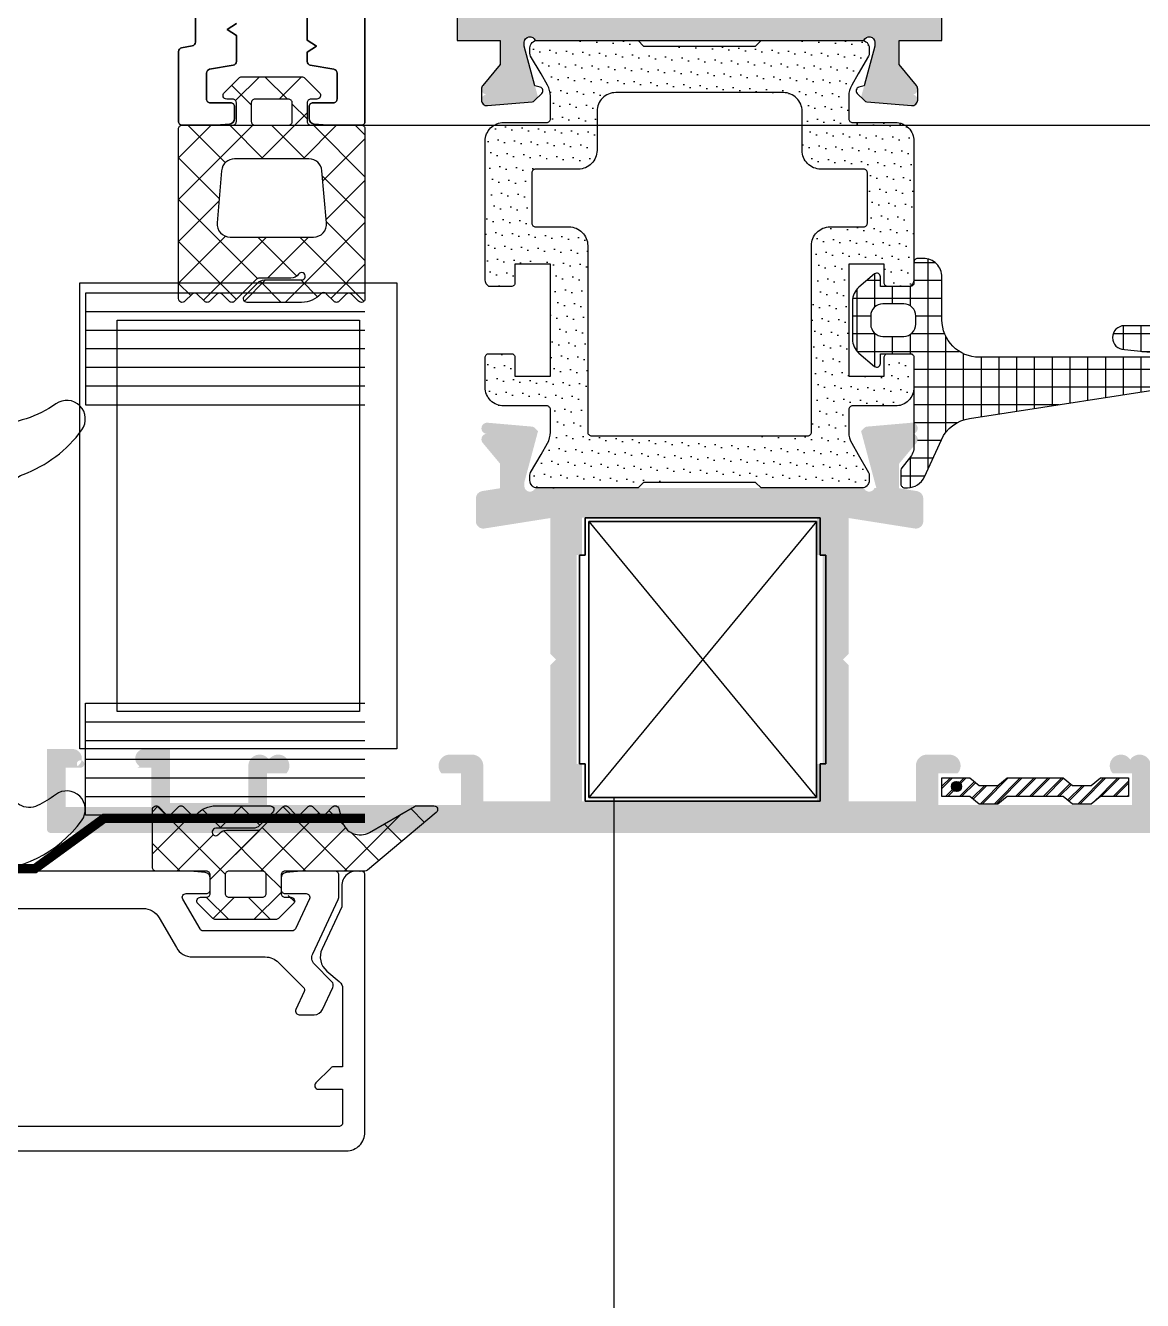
# Model space of a CAD drawing. Header units: inches. Extents: x 21 to 38546, y 13 to 15001.
# Drawn here: x 3763.18 to 3769.17, y 960.78 to 967.62 of the extents above; entities that cross this region are included whole.
import ezdxf

# ---------------------------------------------------------------- set-up
doc = ezdxf.new("R2010")
doc.units = ezdxf.units.IN
doc.header["$MEASUREMENT"] = 0
doc.set_wipeout_variables(frame=1)
doc.linetypes.add('HIDDEN', pattern=[9.525, 6.35, -3.175])
for name, color, linetype, lineweight in [('Z_MİM_-KM-GLAZ', 8, 'Continuous', 25), ('Z_MİM_-KM-PAINT', 8, 'Continuous', 25), ('Z_MİM_-KM-PATTERN-00', 8, 'Continuous', 25), ('Z_MİM_-KM-PAVEMENT', 8, 'Continuous', 25), ('Z_MİM_-KM-STRS', 8, 'Continuous', 25), ('Z_MİM_-KM-WALL-PLASTER', 8, 'Continuous', 25), ('Z_MİM_78-köpük', 8, 'Continuous', 25), ('Z_MİM_aksesuar_k', 8, 'Continuous', 25), ('Z_MİM_ALUMINIUM', 8, 'Continuous', 25), ('Z_MİM_axis-su yalıtım', 8, 'HIDDEN', 25), ('Z_MİM_fitiller_k', 8, 'Continuous', 25), ('Z_MİM_hatch_k', 8, 'Continuous', 25), ('Z_MİM_MYM_CAM', 8, 'Continuous', 25), ('Z_MİM_PROFIL', 8, 'Continuous', 25), ('Z_MİM_TR', 8, 'Continuous', 25), ('Z_MİM_yazı_numara_k', 8, 'Continuous', 25)]:
    doc.layers.add(name, color=color, linetype=linetype, lineweight=lineweight)
pattern_1 = [(45, (15.19323, -18.45002), (-0.1122532, 0.1122532), []), (135, (15.19323, -18.45002), (-0.1122532, -0.1122532), [])]

# ---------------------------------------------------------------- blocks, each defined once
blk = doc.blocks.new('TRETUVAR')
at = {"layer": 'Z_MİM_-KM-PATTERN-00'}
h = blk.add_hatch(dxfattribs=at)
h.set_pattern_fill('AR-B816', color=256, scale=0.3, angle=90)
h.set_pattern_definition([(90, (21322.77, 490.03), (-60.96, 4e-15), []), (180, (21322.77, 490.03), (-60.96, -60.96), [60.96, -60.96])])
h.paths.add_polyline_path([(22632.7717, 2700.0323), (19252.7715, 2700.0323), (19252.7715, 2750.0322), (19097.7717, 2750.0323), (19097.7717, 2610.0323), (22542.7717, 2610.0323), (22542.7717, 2080.1297), (22697.7717, 2080.1297), (22697.7717, 1460.1297), (22542.7717, 1460.1297), (22542.7717, 980.0317), (21222.7713, 980.0317), (21222.7713, 590.0317), (20152.7722, 590.0317), (20152.7722, 980.0317), (19012.7715, 980.0317), (19012.7747, 1635.0312), (18722.7715, 1635.0312), (18722.7718, 2610.0323), (18807.7717, 2610.0323), (18807.7717, 2750.0323), (18632.7718, 2750.0323), (18632.7715, 1545.0312), (18922.7743, 1545.0312), (18922.7711, 890.0317), (19882.7722, 890.0317), (19882.7722, 665.0172), (20022.7506, 665.0334), (20022.7705, 490.0317), (21322.7713, 490.0317), (21322.7713, 890.0317), (22632.7717, 890.0317), (22632.7717, 1220.1297), (22797.7717, 1220.1297), (22797.7717, 2180.1297), (22632.7717, 2180.1297)])
h.paths.add_polyline_path([(19082.7717, 2750.0323), (18822.7717, 2750.0323), (18822.7717, 2610.0323), (19082.7717, 2610.0323)], flags=16)
at = {"layer": 'Z_MİM_-KM-PAVEMENT'}
blk.add_lwpolyline([(22542.7717, 1460.1297), (22542.7717, 980.0317), (21222.7713, 980.0317), (21222.7713, 590.0317), (20152.7722, 590.0317), (20152.7722, 980.0317), (19012.7715, 980.0317), (19012.7747, 1635.0312), (18722.7715, 1635.0312), (18722.7718, 2610.0323), (22542.7717, 2610.0323), (22542.7717, 2080.1297), (22697.7717, 2080.1297), (22697.7717, 1460.1297)], close=True, dxfattribs=at)
blk = doc.blocks.new('D09056')
at = {"layer": 'Z_MİM_78-köpük'}
blk.add_lwpolyline([(6, -9.143, -0.314914), (6.657, -8.204, 0.149332), (9.81, -5.822, 0.850698), (8.418, -4.422, -0.156616), (5.062, -5.5), (5, -5.5), (5, -5.509), (1.8, -5.509), (1.8, -1.16), (0.625, -0.219, 0.351086), (-0.625, -0.219), (-1.8, -1.16), (-1.8, -5.509), (-5, -5.509), (-5.062, -5.5, -0.156616), (-8.418, -4.422, 0.850698), (-9.81, -5.822, 0.149332), (-6.657, -8.204, -0.314914), (-6, -9.143), (-6, -25.073, -0.555494), (-7.442, -25.97, -0.047351), (-8.397, -25.381, 0.866334), (-9.803, -26.775, 0.237484), (-4.371, -29.509), (4.371, -29.509, 0.237484), (9.803, -26.775, 0.866334), (8.397, -25.381, -0.047351), (7.442, -25.97, -0.555494), (6, -25.073)], format="xyb", close=True, dxfattribs=at)
blk = doc.blocks.new('-KM-AL1 150_900')
at = {"layer": 'Z_MİM_ALUMINIUM'}
for points in [[(12.7932, -35.95), (17.5932, -35.95, 0.414214), (17.6932, -35.85), (17.6932, -34.47, 0.544797), (17.665, -34.4518, 0.47748), (17.5682, -34.53), (17.5682, -34.6411), (17.4626, -34.8676, 0.339454), (17.4889, -34.9865), (17.5554, -35.0422, -0.221695), (17.5732, -35.0805), (17.5732, -35.5), (17.5232, -35.5, 0.198912), (17.5091, -35.5059), (17.4291, -35.5859, 0.668179), (17.4432, -35.62), (17.5732, -35.62), (17.5732, -35.8, -0.414214), (17.5532, -35.82), (12.8332, -35.82, -0.414214)], [(15.7871, -34.6503), (16.5023, -34.6503, -0.267949), (16.5889, -34.7003), (16.6813, -34.8603, 0.267949), (16.7679, -34.9103), (17.1584, -34.9103, -0.198912), (17.2291, -34.9396), (17.3631, -35.0736, -0.315299), (17.3671, -35.0962), (17.3225, -35.1918, 0.548619), (17.3406, -35.2203), (17.4208, -35.2203, 0.291473), (17.4661, -35.1914), (17.5204, -35.075, 0.315299), (17.5144, -35.0411), (17.4226, -34.9493, -0.315299), (17.4127, -34.8928), (17.5485, -34.6014, 0.109518), (17.5532, -34.5803), (17.5532, -34.4703, 0.414214), (17.5332, -34.4503), (17.3532, -34.4503, 0.02182), (17.3515, -34.4504), (17.2706, -34.4574, 0.388879), (17.2432, -34.4873), (17.2432, -34.5503, 0.414214), (17.2632, -34.5703), (17.3772, -34.5703, -0.548619), (17.3953, -34.5987), (17.3207, -34.7587, -0.291473), (17.3026, -34.7703), (16.8256, -34.7703, -0.267949), (16.8083, -34.7603), (16.7159, -34.6003, -0.57735), (16.7332, -34.5703), (16.8432, -34.5703, 0.414214), (16.8632, -34.5503), (16.8632, -34.4873, 0.388879), (16.8358, -34.4574), (16.755, -34.4504, 0.02182), (16.7532, -34.4503), (15.4132, -34.4503, 0.57735)]]:
    blk.add_lwpolyline(points, format="xyb", dxfattribs=at)
at = {"layer": 'Z_MİM_axis-su yalıtım', "ltscale": 25, "const_width": 0.05, "elevation": -0.0016}
blk.add_lwpolyline([(12.6928, -34.1674), (14.0932, -34.1674), (14.4628, -34.4361), (15.0307, -34.4361), (15.1308, -34.356, -0.350813), (15.2557, -34.356), (15.3557, -34.4361), (15.9236, -34.4361), (16.2932, -34.1674), (17.6937, -34.1674)], format="xyb", dxfattribs=at)
at = {"layer": 'Z_MİM_fitiller_k', "linetype": 'Continuous', "flags": 128}
for points in [[(17.5704, -34.1815, 0.493145), (17.717, -34.2422), (17.9587, -34.1027, -0.131652), (17.9687, -34.1), (18.0626, -34.1, -0.700208), (18.0754, -34.1353), (17.706, -34.4453, -0.176327), (17.6931, -34.45), (17.2632, -34.45, 0.414214), (17.2432, -34.47), (17.2432, -34.57, 0.414214), (17.2632, -34.59), (17.2949, -34.59, -0.668179), (17.3091, -34.6241), (17.2291, -34.7041, -0.198912), (17.2149, -34.71), (16.8915, -34.71, -0.198912), (16.8774, -34.7041), (16.7974, -34.6241, -0.668179), (16.8115, -34.59), (16.8432, -34.59, 0.414214), (16.8632, -34.57), (16.8632, -34.47, 0.414214), (16.8432, -34.45), (16.5732, -34.45, -0.414214), (16.5532, -34.43), (16.5532, -34.12, -0.668179), (16.5874, -34.1059), (16.6257, -34.1441, 0.414214), (16.6539, -34.1441), (16.6922, -34.1059, -0.414214), (16.7205, -34.1059), (16.7609, -34.1463, 0.427607), (16.7898, -34.1456, -0.210768), (16.8932, -34.1), (17.1849, -34.1, -0.668179), (17.1991, -34.1341), (17.1279, -34.2054, -0.198912), (17.0925, -34.22), (16.8932, -34.22, 1.650385), (16.9096, -34.2514, -0.245393), (16.9507, -34.23), (17.1204, -34.23, 0.198912), (17.1345, -34.2241), (17.2528, -34.1059, -0.414214), (17.2811, -34.1059), (17.3194, -34.1441, 0.414214), (17.3477, -34.1441), (17.3859, -34.1059, -0.414214), (17.4142, -34.1059), (17.4525, -34.1441, 0.414214), (17.4808, -34.1441), (17.5191, -34.1059, -0.57735), (17.5525, -34.1148)], [(16.9432, -34.57, 0.414214), (16.9632, -34.59), (17.1432, -34.59, 0.414214), (17.1632, -34.57), (17.1632, -34.47, 0.414214), (17.1432, -34.45), (16.9632, -34.45, 0.414214), (16.9432, -34.47)]]:
    blk.add_lwpolyline(points, format="xyb", close=True, dxfattribs=at)
at = {"layer": 'Z_MİM_MYM_CAM'}
blk.add_line((17.6932, -34.15, -0.0016), (16.1932, -34.15, -0.0016), dxfattribs=at)
blk.add_wipeout([(151.4879, -34.02), (151.7258, -15.4799), (149.45, -15.45), (149.45, 7.15), (9.45, 7.15), (9.45, -15.45), (7.3978, -15.45), (7.5673, -34.0611)])
h = blk.add_hatch()
h.set_pattern_fill('ANSI31', color=256, scale=0.016667, angle=270, style=0)
h.set_pattern_definition([(45, (59.00231, -105.584917), (0.037417734, -0.037417734), [])])
h.paths.add_polyline_path([(20.7877, -34.0503), (20.7877, -33.9503), (20.9377, -33.9503), (20.9877, -33.9903), (21.0877, -33.9903), (21.1377, -33.9503), (21.4377, -33.9503), (21.4877, -33.9903), (21.5877, -33.9903), (21.6377, -33.9503), (21.7877, -33.9503), (21.7877, -34.0503), (21.6377, -34.0503), (21.5877, -34.0903), (21.4877, -34.0903), (21.4377, -34.0503), (21.1377, -34.0503), (21.0877, -34.0903), (20.9877, -34.0903), (20.9377, -34.0503)])
h = blk.add_hatch()
h.set_pattern_fill('ANSI31', color=256, scale=0.016667, angle=90, style=0)
h.set_pattern_definition([(225, (147.39294, 32.41075), (-0.037417734, 0.037417734), [])])
h.paths.add_polyline_path([(20.7877, -34.0503), (20.7877, -33.9503), (20.9377, -33.9503), (20.9877, -33.9903), (21.0877, -33.9903), (21.1377, -33.9503), (21.4377, -33.9503), (21.4877, -33.9903), (21.5877, -33.9903), (21.6377, -33.9503), (21.7877, -33.9503), (21.7877, -34.0503), (21.6377, -34.0503), (21.5877, -34.0903), (21.4877, -34.0903), (21.4377, -34.0503), (21.1377, -34.0503), (21.0877, -34.0903), (20.9877, -34.0903), (20.9377, -34.0503)])
at = {"layer": 'Z_MİM_fitiller_k'}
h = blk.add_hatch(dxfattribs=at)
h.set_pattern_fill('ANSI37', color=256, scale=0.05)
h.set_pattern_definition(pattern_1)
h.paths.add_polyline_path([(17.4032, -30.45, -0.414214), (17.3832, -30.43), (17.3832, -30.33, -0.414214), (17.4032, -30.31), (17.4349, -30.31, 0.668179), (17.4491, -30.2759), (17.3691, -30.1959, 0.198912), (17.3549, -30.19), (17.0315, -30.19, 0.198912), (17.0174, -30.1959), (16.9374, -30.2759, 1.274187), (16.9708, -30.3143, -0.627364), (17.0032, -30.33), (17.0032, -30.43, -0.414214), (16.9832, -30.45), (16.7132, -30.45, 0.414214), (16.6932, -30.47), (16.6932, -31.38, 0.668179), (16.7274, -31.3942), (16.7657, -31.3559, -0.414214), (16.7939, -31.3559), (16.8322, -31.3942, 0.414214), (16.8605, -31.3942), (16.8988, -31.3559, -0.414214), (16.9271, -31.3559), (16.9654, -31.3942, 0.414214), (16.9936, -31.3942), (17.1178, -31.27), (17.2958, -31.27, 0.245393), (17.3368, -31.2486, -1.650385), (17.3532, -31.28), (17.1539, -31.28, 0.198912), (17.1186, -31.2947), (17.0474, -31.3659, 0.668179), (17.0615, -31.4), (17.3532, -31.4, 0.210768), (17.4566, -31.3544, -0.427607), (17.4855, -31.3537), (17.5259, -31.3942, 0.414214), (17.5542, -31.3942), (17.5925, -31.3559, -0.414214), (17.6208, -31.3559), (17.6591, -31.3942, 0.668179), (17.6932, -31.38), (17.6932, -30.47, 0.414214), (17.6732, -30.45)])
h.paths.add_polyline_path([(17.4621, -30.6939), (17.4866, -30.9739, -0.440011), (17.4168, -31.05), (16.9696, -31.05, -0.440011), (16.8999, -30.9739), (16.9244, -30.6939, -0.388879), (16.9941, -30.63), (17.3923, -30.63, -0.388879)], flags=16)
h.paths.add_polyline_path([(17.2832, -30.45, 0.414214), (17.3032, -30.43), (17.3032, -30.33, 0.414214), (17.2832, -30.31), (17.1032, -30.31, 0.414214), (17.0832, -30.33), (17.0832, -30.43, 0.414214), (17.1032, -30.45)], flags=17)
h.paths.add_polyline_path([(17.3477, -34.1441, -0.414214), (17.3194, -34.1441), (17.2811, -34.1059, 0.414214), (17.2528, -34.1059), (17.1287, -34.23), (16.9507, -34.23, 0.245393), (16.9096, -34.2514, -1.650385), (16.8932, -34.22), (17.0925, -34.22, 0.198912), (17.1279, -34.2054), (17.1991, -34.1341, 0.668179), (17.1849, -34.1), (16.8932, -34.1, 0.210768), (16.7898, -34.1456, -0.427607), (16.7609, -34.1463), (16.7205, -34.1059, 0.414214), (16.6922, -34.1059), (16.6539, -34.1441, -0.414214), (16.6257, -34.1441), (16.5874, -34.1059, 0.668179), (16.5532, -34.12), (16.5532, -34.43, 0.414214), (16.5732, -34.45), (16.8432, -34.45, -0.414214), (16.8632, -34.47), (16.8632, -34.57, -0.414214), (16.8432, -34.59), (16.8115, -34.59, 0.668179), (16.7974, -34.6241), (16.8774, -34.7041, 0.198912), (16.8915, -34.71), (17.2149, -34.71, 0.198912), (17.2291, -34.7041), (17.3091, -34.6241, 1.274187), (17.2757, -34.5857, -0.627364), (17.2432, -34.57), (17.2432, -34.47, -0.414214), (17.2632, -34.45), (17.6931, -34.45, 0.176327), (17.706, -34.4453), (18.0754, -34.1353, 0.700208), (18.0626, -34.1), (17.9687, -34.1, 0.131652), (17.9587, -34.1027), (17.717, -34.2422, -0.493145), (17.5704, -34.1815), (17.5525, -34.1148, 0.57735), (17.5191, -34.1059), (17.4808, -34.1441, -0.414214), (17.4525, -34.1441), (17.4142, -34.1059, 0.414214), (17.3859, -34.1059)])
h.paths.add_polyline_path([(17.1632, -34.47), (17.1632, -34.57, -0.414214), (17.1432, -34.59), (16.9632, -34.59, -0.414214), (16.9432, -34.57), (16.9432, -34.47, -0.414214), (16.9632, -34.45), (17.1432, -34.45, -0.414214)], flags=16)
h = blk.add_hatch(dxfattribs=at)
h.set_pattern_fill('ANSI37', color=256, scale=0.05)
h.set_pattern_definition(pattern_1)
h.paths.add_polyline_path([(17.6732, -30.45, -0.414214), (17.6932, -30.47), (17.6932, -31.38, -0.668179), (17.6591, -31.3942), (17.6208, -31.3559, 0.414214), (17.5925, -31.3559), (17.5542, -31.3942, -0.414214), (17.5259, -31.3942), (17.4855, -31.3537, 0.427607), (17.4566, -31.3544, -0.210768), (17.3532, -31.4), (17.0615, -31.4, -0.668179), (17.0474, -31.3659), (17.1186, -31.2947, -0.198912), (17.1539, -31.28), (17.3532, -31.28, 1.650385), (17.3368, -31.2486, -0.245393), (17.2958, -31.27), (17.1261, -31.27, 0.198912), (17.1119, -31.2759), (16.9936, -31.3942, -0.414214), (16.9654, -31.3942), (16.9271, -31.3559, 0.414214), (16.8988, -31.3559), (16.8605, -31.3942, -0.414214), (16.8322, -31.3942), (16.7939, -31.3559, 0.414214), (16.7657, -31.3559), (16.7274, -31.3942, -0.668179), (16.6932, -31.38), (16.6932, -30.47, -0.414214), (16.7132, -30.45), (16.9832, -30.45, 0.414214), (17.0032, -30.43), (17.0032, -30.33, 0.414214), (16.9832, -30.31), (16.9515, -30.31, -0.668179), (16.9374, -30.2759), (17.0174, -30.1959, -0.198912), (17.0315, -30.19), (17.3549, -30.19, -0.198912), (17.3691, -30.1959), (17.4491, -30.2759, -0.668179), (17.4349, -30.31), (17.4032, -30.31, 0.414214), (17.3832, -30.33), (17.3832, -30.43, 0.414214), (17.4032, -30.45)])
h.paths.add_polyline_path([(17.3923, -30.63), (16.9941, -30.63, 0.388879), (16.9244, -30.6939), (16.8999, -30.9739, 0.440011), (16.9696, -31.05), (17.4168, -31.05, 0.440011), (17.4866, -30.9739), (17.4621, -30.6939, 0.388879)], flags=16)
h.paths.add_polyline_path([(17.3032, -30.43, -0.414214), (17.2832, -30.45), (17.1032, -30.45, -0.414214), (17.0832, -30.43), (17.0832, -30.33, -0.414214), (17.1032, -30.31), (17.2832, -30.31, -0.414214), (17.3032, -30.33)], flags=16)
h.paths.add_polyline_path([(17.3477, -34.1441), (17.3859, -34.1059, -0.414214), (17.4142, -34.1059), (17.4525, -34.1441, 0.414214), (17.4808, -34.1441), (17.5191, -34.1059, -0.57735), (17.5525, -34.1148), (17.5704, -34.1815, 0.493145), (17.717, -34.2422), (17.9587, -34.1027, -0.131652), (17.9687, -34.1), (18.0626, -34.1, -0.700208), (18.0754, -34.1353), (17.706, -34.4453, -0.176327), (17.6931, -34.45), (17.2632, -34.45, 0.414214), (17.2432, -34.47), (17.2432, -34.57, 0.414214), (17.2632, -34.59), (17.2949, -34.59, -0.668179), (17.3091, -34.6241), (17.2291, -34.7041, -0.198912), (17.2149, -34.71), (16.8915, -34.71, -0.198912), (16.8774, -34.7041), (16.7974, -34.6241, -0.668179), (16.8115, -34.59), (16.8432, -34.59, 0.414214), (16.8632, -34.57), (16.8632, -34.47, 0.414214), (16.8432, -34.45), (16.5732, -34.45, -0.414214), (16.5532, -34.43), (16.5532, -34.12, -0.668179), (16.5874, -34.1059), (16.6257, -34.1441, 0.414214), (16.6539, -34.1441), (16.6922, -34.1059, -0.414214), (16.7205, -34.1059), (16.7609, -34.1463, 0.427607), (16.7898, -34.1456, -0.210768), (16.8932, -34.1), (17.1849, -34.1, -0.668179), (17.1991, -34.1341), (17.1279, -34.2054, -0.198912), (17.0925, -34.22), (16.8932, -34.22, 1.650385), (16.9096, -34.2514, -0.245393), (16.9507, -34.23), (17.1204, -34.23, 0.198912), (17.1345, -34.2241), (17.2528, -34.1059, -0.414214), (17.2811, -34.1059), (17.3194, -34.1441, 0.414214)])
h.paths.add_polyline_path([(17.1432, -34.45), (16.9632, -34.45, 0.414214), (16.9432, -34.47), (16.9432, -34.57, 0.414214), (16.9632, -34.59), (17.1432, -34.59, 0.414214), (17.1632, -34.57), (17.1632, -34.47, 0.414214)], flags=16)
h = blk.add_hatch(dxfattribs=at)
h.set_pattern_fill('NET', color=256, scale=0.03, angle=180, style=0)
h.set_pattern_definition([(180, (141.09204, 51.37497), (0, -0.09525), []), (270, (141.09204, 51.37497), (0.09525, 0), [])])
h.paths.add_polyline_path([(22.1385, -31.8376, 0.938467), (22.1138, -31.5253), (21.766, -31.5253, 1), (21.766, -31.653), (21.9559, -31.673), (22.131, -31.6546, -1.05449), (22.1376, -31.714), (21.9554, -31.6951, 0.025541), (21.935, -31.6941), (20.9877, -31.6941, -0.414214), (20.7877, -31.4941), (20.7877, -31.2643, 0.414214), (20.6877, -31.1643), (20.6577, -31.1643, 0.414214), (20.6377, -31.1843), (20.6377, -31.2943, -0.392414), (20.6192, -31.3142, -0.010057), (20.6177, -31.3153), (20.4977, -31.3153, -0.079637), (20.4914, -31.3143), (20.4577, -31.3143), (20.4577, -31.2632, 0.612814), (20.4259, -31.247), (20.3427, -31.3181, 0.219402), (20.3077, -31.3941), (20.3077, -31.5964, 0.219402), (20.3427, -31.6724), (20.4259, -31.7435, 0.612814), (20.4577, -31.7273), (20.4577, -31.6763), (20.4914, -31.6763, -0.07964), (20.4977, -31.6753), (20.6177, -31.6753, -0.414214), (20.6377, -31.6953), (20.6377, -32.047, -0.317837), (20.6577, -32.0753), (20.6577, -32.1344, -0.175452), (20.6507, -32.1536), (20.6377, -32.1693), (20.6377, -32.1719, -0.175452), (20.6145, -32.2359), (20.5723, -32.2865, 0.175452), (20.5677, -32.2993), (20.5677, -32.3741, 0.414214), (20.5877, -32.3941), (20.6025, -32.3941, 0.293333), (20.6934, -32.3357), (20.7845, -32.1368, -0.252372), (20.936, -32.0224)])
h.paths.add_polyline_path([(20.5827, -31.5823), (20.4707, -31.5823, -0.414213), (20.4057, -31.5173), (20.4057, -31.5173), (20.4057, -31.4733, -0.414214), (20.4707, -31.4083), (20.5827, -31.4083, -0.414213), (20.6477, -31.4733), (20.6477, -31.5173, -0.414214)], flags=16)
at = {"layer": 'Z_MİM_hatch_k'}
h = blk.add_hatch(dxfattribs=at)
h.set_pattern_fill('DOTS', color=256, scale=0.05, angle=240, style=0)
h.set_pattern_definition([(240, (578.50412, 28.59461), (0.048897016, -0.074057883), [0, -0.079375])])
h.paths.add_polyline_path([(20.3937, -30.079, 0.131652), (20.3977, -30.064), (20.3977, -30.0353, 0.414214), (20.3577, -29.9953), (19.8177, -29.9953), (19.7877, -30.0253), (19.1877, -30.0253), (19.1577, -29.9953), (18.6177, -29.9953, 0.414214), (18.5777, -30.0353), (18.5777, -30.064, 0.131652), (18.5817, -30.079), (18.6373, -30.1753), (18.6716, -30.2347, -0.131652), (18.6877, -30.2947), (18.6877, -30.4153, -0.414214), (18.6677, -30.4353), (18.4377, -30.4353, 0.414214), (18.3377, -30.5353), (18.3377, -31.2797, 0.236068), (18.3577, -31.3153), (18.4777, -31.3153, 0.414214), (18.4977, -31.2953), (18.4977, -31.1953), (18.6877, -31.1953), (18.6877, -31.4953), (18.6877, -31.7953), (18.4977, -31.7953), (18.4977, -31.6953, 0.414214), (18.4777, -31.6753), (18.3577, -31.6753, 0.414214), (18.3377, -31.6953), (18.3377, -31.8553, 0.414214), (18.4377, -31.9553), (18.6677, -31.9553, -0.414214), (18.6877, -31.9753), (18.6877, -32.0958, -0.131652), (18.6716, -32.1558), (18.6373, -32.2153), (18.5817, -32.3115, 0.131652), (18.5777, -32.3265), (18.5777, -32.3553, 0.414214), (18.6177, -32.3953), (19.1577, -32.3953), (19.1877, -32.3653), (19.7877, -32.3653), (19.8177, -32.3953), (20.3577, -32.3953, 0.414214), (20.3977, -32.3553), (20.3977, -32.3265, 0.131652), (20.3937, -32.3115), (20.3381, -32.2153), (20.3037, -32.1558, -0.131652), (20.2877, -32.0958), (20.2877, -31.9753, -0.414214), (20.3077, -31.9553), (20.5377, -31.9553, 0.414214), (20.6377, -31.8553), (20.6377, -31.6953, 0.414214), (20.6177, -31.6753), (20.4977, -31.6753, 0.414214), (20.4777, -31.6953), (20.4777, -31.7953), (20.2877, -31.7953), (20.2877, -31.4953), (20.2877, -31.1953), (20.4777, -31.1953), (20.4777, -31.2953, 0.414214), (20.4977, -31.3153), (20.6177, -31.3153, 0.236068), (20.6377, -31.2797), (20.6377, -30.5353, 0.414214), (20.5377, -30.4353), (20.3077, -30.4353, -0.414214), (20.2877, -30.4153), (20.2877, -30.2947, -0.131652), (20.3037, -30.2347), (20.3381, -30.1753)])
h.paths.add_polyline_path([(19.9377, -30.2753, -0.414214), (20.0377, -30.3753), (20.0377, -30.5853, 0.414214), (20.1377, -30.6853), (20.3677, -30.6853, -0.414214), (20.3877, -30.7053), (20.3877, -30.9753, -0.414214), (20.3677, -30.9953), (20.1877, -30.9953, 0.414214), (20.0877, -31.0953), (20.0877, -32.0953, -0.414214), (20.0677, -32.1153), (18.9077, -32.1153, -0.414214), (18.8877, -32.0953), (18.8877, -31.0953, 0.414214), (18.7877, -30.9953), (18.6077, -30.9953, -0.414214), (18.5877, -30.9753), (18.5877, -30.7053, -0.414214), (18.6077, -30.6853), (18.8377, -30.6853, 0.414214), (18.9377, -30.5853), (18.9377, -30.3753, -0.414214), (19.0377, -30.2753)], flags=16)
h = blk.add_hatch(dxfattribs=at)
h.set_pattern_fill('DOTS', color=256, scale=0.05, angle=60, style=0)
h.set_pattern_definition([(60, (-372.10887, -101.76878), (-0.048897016, 0.074057883), [0, -0.079375])])
h.paths.add_polyline_path([(20.3937, -30.079, 0.131652), (20.3977, -30.064), (20.3977, -30.0353, 0.414214), (20.3577, -29.9953), (19.8177, -29.9953), (19.7877, -30.0253), (19.1877, -30.0253), (19.1577, -29.9953), (18.6177, -29.9953, 0.414214), (18.5777, -30.0353), (18.5777, -30.064, 0.131652), (18.5817, -30.079), (18.6373, -30.1753), (18.6716, -30.2347, -0.131652), (18.6877, -30.2947), (18.6877, -30.4153, -0.414214), (18.6677, -30.4353), (18.4377, -30.4353, 0.414214), (18.3377, -30.5353), (18.3377, -31.2797, 0.236068), (18.3577, -31.3153), (18.4777, -31.3153, 0.414214), (18.4977, -31.2953), (18.4977, -31.1953), (18.6877, -31.1953), (18.6877, -31.4953), (18.6877, -31.7953), (18.4977, -31.7953), (18.4977, -31.6953, 0.414214), (18.4777, -31.6753), (18.3577, -31.6753, 0.414214), (18.3377, -31.6953), (18.3377, -31.8553, 0.414214), (18.4377, -31.9553), (18.6677, -31.9553, -0.414214), (18.6877, -31.9753), (18.6877, -32.0958, -0.131652), (18.6716, -32.1558), (18.6373, -32.2153), (18.5817, -32.3115, 0.131652), (18.5777, -32.3265), (18.5777, -32.3553, 0.414214), (18.6177, -32.3953), (19.1577, -32.3953), (19.1877, -32.3653), (19.7877, -32.3653), (19.8177, -32.3953), (20.3577, -32.3953, 0.414214), (20.3977, -32.3553), (20.3977, -32.3265, 0.131652), (20.3937, -32.3115), (20.3381, -32.2153), (20.3037, -32.1558, -0.131652), (20.2877, -32.0958), (20.2877, -31.9753, -0.414214), (20.3077, -31.9553), (20.5377, -31.9553, 0.414214), (20.6377, -31.8553), (20.6377, -31.6953, 0.414214), (20.6177, -31.6753), (20.4977, -31.6753, 0.414214), (20.4777, -31.6953), (20.4777, -31.7953), (20.2877, -31.7953), (20.2877, -31.4953), (20.2877, -31.1953), (20.4777, -31.1953), (20.4777, -31.2953, 0.414214), (20.4977, -31.3153), (20.6177, -31.3153, 0.236068), (20.6377, -31.2797), (20.6377, -30.5353, 0.414214), (20.5377, -30.4353), (20.3077, -30.4353, -0.414214), (20.2877, -30.4153), (20.2877, -30.2947, -0.131652), (20.3037, -30.2347), (20.3381, -30.1753)])
h.paths.add_polyline_path([(19.9377, -30.2753, -0.414214), (20.0377, -30.3753), (20.0377, -30.5853, 0.414214), (20.1377, -30.6853), (20.3677, -30.6853, -0.414214), (20.3877, -30.7053), (20.3877, -30.9753, -0.414214), (20.3677, -30.9953), (20.1877, -30.9953, 0.414214), (20.0877, -31.0953), (20.0877, -32.0953, -0.414214), (20.0677, -32.1153), (18.9077, -32.1153, -0.414214), (18.8877, -32.0953), (18.8877, -31.0953, 0.414214), (18.7877, -30.9953), (18.6077, -30.9953, -0.414214), (18.5877, -30.9753), (18.5877, -30.7053, -0.414214), (18.6077, -30.6853), (18.8377, -30.6853, 0.414214), (18.9377, -30.5853), (18.9377, -30.3753, -0.414214), (19.0377, -30.2753)], flags=16)
at = {"layer": 'Z_MİM_PROFIL'}
h = blk.add_hatch(color=256, dxfattribs=at)
h.paths.add_polyline_path([(18.2077, -27.8453, 0.414214), (18.1877, -27.8653), (18.1877, -28.0464, 0.381966), (18.3654, -28.2451, 0.447214), (18.3877, -28.2253), (18.3877, -28.0453), (18.6877, -28.0453), (18.6877, -28.9153), (18.7177, -28.9453), (18.6877, -28.9753), (18.6877, -29.8453), (18.3877, -29.8453), (18.3877, -29.6653, 0.447214), (18.3654, -29.6454, 0.381966), (18.1877, -29.8441), (18.1877, -29.9953), (18.4177, -29.9953), (18.4177, -30.1253), (18.3246, -30.2369, 0.697699), (18.3528, -30.2857, 1.138359), (18.3503, -30.3451), (18.5905, -30.3241, 0.176327), (18.6029, -30.3183), (18.6213, -30.2999), (18.5396, -29.9953), (18.5494, -29.9953, -0.707107), (18.606, -29.9953), (19.4877, -29.9953), (20.3694, -29.9953, -0.843039), (20.4277, -30.0053), (20.4277, -30.0253), (20.3541, -30.2999), (20.3725, -30.3183, 0.176327), (20.3849, -30.3241), (20.6251, -30.3451, 1.138359), (20.6226, -30.2857, 0.697699), (20.6507, -30.2369), (20.5577, -30.1253), (20.5577, -29.9953), (20.7877, -29.9953), (20.7877, -29.8441, 0.381966), (20.6099, -29.6454, 0.447214), (20.5877, -29.6653), (20.5877, -29.8453), (20.2877, -29.8453), (20.2877, -28.9753), (20.2577, -28.9453), (20.2877, -28.9153), (20.2877, -28.0453), (20.5877, -28.0453), (20.5877, -28.2253, 0.447214), (20.6099, -28.2451, 0.381966), (20.7877, -28.0464), (20.7877, -27.8653, 0.414214), (20.7677, -27.8453), (19.4877, -27.8453)])
h.paths.add_polyline_path([(18.8577, -29.8353), (19.4877, -29.8353), (20.1177, -29.8353), (20.1177, -29.6353), (20.1477, -29.6353), (20.1477, -28.1953), (20.1177, -28.1953), (20.1177, -27.9953), (19.4877, -27.9953), (18.8577, -27.9953), (18.8577, -28.1953), (18.8277, -28.1953), (18.8277, -29.6353), (18.8577, -29.6353)], flags=16)
h = blk.add_hatch(color=256, dxfattribs=at)
h.paths.add_polyline_path([(18.2077, -27.8453, 0.414214), (18.1877, -27.8653), (18.1877, -28.0464, 0.381966), (18.3654, -28.2451, 0.447214), (18.3877, -28.2253), (18.3877, -28.0453), (18.6877, -28.0453), (18.6877, -28.9153), (18.7177, -28.9453), (18.6877, -28.9753), (18.6877, -29.8453), (18.3877, -29.8453), (18.3877, -29.6653, 0.447214), (18.3654, -29.6454, 0.381966), (18.1877, -29.8441), (18.1877, -29.9953), (18.4177, -29.9953), (18.4177, -30.1253), (18.3246, -30.2369, 0.697699), (18.3528, -30.2857, 1.138359), (18.3503, -30.3451), (18.5905, -30.3241, 0.176327), (18.6029, -30.3183), (18.6213, -30.2999), (18.5396, -29.9953), (18.5494, -29.9953, -0.707107), (18.606, -29.9953), (19.4877, -29.9953), (20.3694, -29.9953, -0.843039), (20.4277, -30.0053), (20.4277, -30.0253), (20.3541, -30.2999), (20.3725, -30.3183, 0.176327), (20.3849, -30.3241), (20.6251, -30.3451, 1.138359), (20.6226, -30.2857, 0.697699), (20.6507, -30.2369), (20.5577, -30.1253), (20.5577, -29.9953), (20.7877, -29.9953), (20.7877, -29.8441, 0.381966), (20.6099, -29.6454, 0.447214), (20.5877, -29.6653), (20.5877, -29.8453), (20.2877, -29.8453), (20.2877, -28.9753), (20.2577, -28.9453), (20.2877, -28.9153), (20.2877, -28.0453), (20.5877, -28.0453), (20.5877, -28.2253, 0.447214), (20.6099, -28.2451, 0.381966), (20.7877, -28.0464), (20.7877, -27.8653, 0.414214), (20.7677, -27.8453), (19.4877, -27.8453)])
h.paths.add_polyline_path([(18.8577, -29.8353), (19.4877, -29.8353), (20.1177, -29.8353), (20.1177, -29.6353), (20.1477, -29.6353), (20.1477, -28.1953), (20.1177, -28.1953), (20.1177, -27.9953), (19.4877, -27.9953), (18.8577, -27.9953), (18.8577, -28.1953), (18.8277, -28.1953), (18.8277, -29.6353), (18.8577, -29.6353)], flags=16)
h = blk.add_hatch(color=256, dxfattribs=at)
h.paths.add_polyline_path([(20.3694, -32.3953), (19.4877, -32.3953), (18.606, -32.3953, -0.843039), (18.5477, -32.3853), (18.5477, -32.3653), (18.6213, -32.0906), (18.6029, -32.0722, 0.176327), (18.5905, -32.0664), (18.3503, -32.0454, 1.138359), (18.3528, -32.1048, 0.697699), (18.3246, -32.1536), (18.4177, -32.2653), (18.4177, -32.3969), (18.3214, -32.4121, 0.368919), (18.2877, -32.4516), (18.2877, -32.5731, 0.461006), (18.3339, -32.6126), (18.6877, -32.5566), (18.6877, -33.2853), (18.7177, -33.3153), (18.6877, -33.3453), (18.6877, -34.0753), (18.3277, -34.0753), (18.3277, -33.8853, 0.414214), (18.2677, -33.8253), (18.1477, -33.8253, 0.648232), (18.103, -33.9253), (18.2077, -33.9253), (18.2077, -34.0953), (17.1677, -34.0953), (17.1677, -33.9253), (17.2724, -33.9253, 1.074745), (17.1777, -33.8521, 0.742955), (17.0677, -33.8853), (17.0677, -34.0853), (16.6477, -34.0853), (16.6477, -33.7953), (16.5109, -33.7953, 0.746966), (16.4837, -33.8872, -0.236898), (16.4677, -33.8953), (16.5477, -33.8953), (16.5477, -34.1053), (16.0877, -34.1053), (16.0877, -33.8953), (16.1677, -33.8953, 4.221222), (16.1516, -33.8872, 0.746966), (16.1244, -33.7953), (15.9877, -33.7953), (15.9877, -34.2253, 0.414214), (16.0077, -34.2453), (22.9677, -34.2453, 0.414214), (22.9877, -34.2253), (22.9877, -33.7953), (22.8509, -33.7953, 0.746966), (22.8237, -33.8872, -0.236898), (22.8077, -33.8953), (22.8877, -33.8953), (22.8877, -34.1053), (22.4277, -34.1053), (22.4277, -33.8953), (22.5077, -33.8953, 4.221222), (22.4916, -33.8872, 0.746966), (22.4644, -33.7953), (22.3277, -33.7953), (22.3277, -34.0853), (21.9077, -34.0853), (21.9077, -33.8853, 0.742955), (21.7977, -33.8521, 1.074745), (21.703, -33.9253), (21.8077, -33.9253), (21.8077, -34.0953), (20.7677, -34.0953), (20.7677, -33.9253), (20.8724, -33.9253, 0.648232), (20.8277, -33.8253), (20.7077, -33.8253, 0.414214), (20.6477, -33.8853), (20.6477, -34.0753), (20.2877, -34.0753), (20.2877, -33.3453), (20.2577, -33.3153), (20.2877, -33.2853), (20.2877, -32.5566), (20.6414, -32.6126, 0.461006), (20.6877, -32.5731), (20.6877, -32.4516, 0.368919), (20.6539, -32.4121), (20.5577, -32.3969), (20.5577, -32.2653), (20.6507, -32.1536, 0.697699), (20.6226, -32.1048, 1.138359), (20.6251, -32.0454), (20.3849, -32.0664, 0.176327), (20.3725, -32.0722), (20.3541, -32.0906), (20.4357, -32.3953), (20.426, -32.3953, -0.707107)])
h.paths.add_polyline_path([(20.1177, -32.5553), (20.1177, -32.7553), (20.1477, -32.7553), (20.1477, -33.8753), (20.1177, -33.8753), (20.1177, -34.0753), (19.4877, -34.0753), (18.8577, -34.0753), (18.8577, -33.8753), (18.8277, -33.8753), (18.8277, -32.7553), (18.8577, -32.7553), (18.8577, -32.5553), (19.4877, -32.5553)], flags=16)
at = {"layer": 'Z_MİM_yazı_numara_k'}
h = blk.add_hatch(dxfattribs=at)
h.set_pattern_fill('LINE', color=256, scale=0.0375, angle=225, style=0)
h.set_pattern_definition([(225, (29.855931, -36.1200734), (0.003314563, -0.003314563), [])])
edge = h.paths.add_edge_path()
edge.add_arc((20.8656, -33.9959), 0.0271, 0, 360)
h = blk.add_hatch(dxfattribs=at)
h.set_pattern_fill('LINE', color=256, scale=0.0375, angle=45, style=0)
h.set_pattern_definition([(45, (176.539321, -37.0540915), (-0.00331456304, 0.00331456304), [])])
edge = h.paths.add_edge_path()
edge.add_arc((20.8656, -33.9959), 0.0271, 0, 360)
for points in [[(20.3577, -29.9953, -0.414214), (20.3977, -30.0353), (20.3977, -30.064, -0.131652), (20.3937, -30.079), (20.3381, -30.1753), (20.3037, -30.2347, 0.131652), (20.2877, -30.2947), (20.2877, -30.4153, 0.414214), (20.3077, -30.4353), (20.5377, -30.4353, -0.414214), (20.6377, -30.5353), (20.6377, -31.2797, -0.236068), (20.6177, -31.3153), (20.4977, -31.3153, -0.414214), (20.4777, -31.2953), (20.4777, -31.1953), (20.2877, -31.1953), (20.2877, -31.4953), (20.2877, -31.7953), (20.4777, -31.7953), (20.4777, -31.6953, -0.414214), (20.4977, -31.6753), (20.6177, -31.6753, -0.414214), (20.6377, -31.6953), (20.6377, -31.8553, -0.414214), (20.5377, -31.9553), (20.3077, -31.9553, 0.414214), (20.2877, -31.9753), (20.2877, -32.0958, 0.131652), (20.3037, -32.1558), (20.3381, -32.2153), (20.3937, -32.3115, -0.131652), (20.3977, -32.3265), (20.3977, -32.3553, -0.414214), (20.3577, -32.3953), (19.8177, -32.3953), (19.7877, -32.3653), (19.1877, -32.3653), (19.1577, -32.3953), (18.6177, -32.3953, -0.414214), (18.5777, -32.3553), (18.5777, -32.3265, -0.131652), (18.5817, -32.3115), (18.6373, -32.2153), (18.6716, -32.1558, 0.131652), (18.6877, -32.0958), (18.6877, -31.9753, 0.414214), (18.6677, -31.9553), (18.4377, -31.9553, -0.414214), (18.3377, -31.8553), (18.3377, -31.6953, -0.414214), (18.3577, -31.6753), (18.4777, -31.6753, -0.414214), (18.4977, -31.6953), (18.4977, -31.7953), (18.6877, -31.7953), (18.6877, -31.4953), (18.6877, -31.1953), (18.4977, -31.1953), (18.4977, -31.2953, -0.414214), (18.4777, -31.3153), (18.3577, -31.3153, -0.236068), (18.3377, -31.2797), (18.3377, -30.5353, -0.414214), (18.4377, -30.4353), (18.6677, -30.4353, 0.414214), (18.6877, -30.4153), (18.6877, -30.2947, 0.131652), (18.6716, -30.2347), (18.6373, -30.1753), (18.5817, -30.079, -0.131652), (18.5777, -30.064), (18.5777, -30.0353, -0.414214), (18.6177, -29.9953), (19.1577, -29.9953), (19.1877, -30.0253), (19.7877, -30.0253), (19.8177, -29.9953)], [(20.1377, -30.6853, -0.414214), (20.0377, -30.5853), (20.0377, -30.3753, 0.414214), (19.9377, -30.2753), (19.0377, -30.2753, 0.414214), (18.9377, -30.3753), (18.9377, -30.5853, -0.414214), (18.8377, -30.6853), (18.6077, -30.6853, 0.414214), (18.5877, -30.7053), (18.5877, -30.9753, 0.414214), (18.6077, -30.9953), (18.7877, -30.9953, -0.414214), (18.8877, -31.0953), (18.8877, -32.0953, 0.414214), (18.9077, -32.1153), (20.0677, -32.1153, 0.414214), (20.0877, -32.0953), (20.0877, -31.0953, -0.414214), (20.1877, -30.9953), (20.3677, -30.9953, 0.414214), (20.3877, -30.9753), (20.3877, -30.7053, 0.414214), (20.3677, -30.6853)]]:
    blk.add_lwpolyline(points, format="xyb", close=True)
for points in [[(17.8642, -33.7949), (16.1642, -33.7949), (16.1642, -31.2949), (17.8642, -31.2949)], [(17.6642, -33.5949), (16.3642, -33.5949), (16.3642, -31.4949), (17.6642, -31.4949)], [(20.1341, -33.8753), (20.1641, -33.8753), (20.1641, -32.7553), (20.1341, -32.7553), (20.1341, -32.5553), (19.5041, -32.5553), (18.8741, -32.5553), (18.8741, -32.7553), (18.8441, -32.7553), (18.8441, -33.8753), (18.8741, -33.8753), (18.8741, -34.0753), (19.5041, -34.0753), (20.1341, -34.0753)], [(21.1377, -34.0503), (21.0877, -34.0903), (20.9877, -34.0903), (20.9377, -34.0503), (20.7877, -34.0503), (20.7877, -33.9503), (20.9377, -33.9503), (20.9877, -33.9903), (21.0877, -33.9903), (21.1377, -33.9503), (21.4377, -33.9503), (21.4877, -33.9903), (21.5877, -33.9903), (21.6377, -33.9503), (21.7877, -33.9503), (21.7877, -34.0503), (21.6377, -34.0503), (21.5877, -34.0903), (21.4877, -34.0903), (21.4377, -34.0503)], [(21.1377, -34.0503), (21.0877, -34.0903), (20.9877, -34.0903), (20.9377, -34.0503), (20.7877, -34.0503), (20.7877, -33.9503), (20.9377, -33.9503), (20.9877, -33.9903), (21.0877, -33.9903), (21.1377, -33.9503), (21.4377, -33.9503), (21.4877, -33.9903), (21.5877, -33.9903), (21.6377, -33.9503), (21.7877, -33.9503), (21.7877, -34.0503), (21.6377, -34.0503), (21.5877, -34.0903), (21.4877, -34.0903), (21.4377, -34.0503)]]:
    blk.add_lwpolyline(points, close=True)
at = {"layer": 'Z_MİM_aksesuar_k'}
for p, q in [((20.1141, -32.5753), (18.8941, -34.0553)), ((18.8941, -32.5753), (20.1141, -34.0553)), ((18.8941, -32.5753), (20.1141, -34.0553)), ((20.1141, -32.5753), (18.8941, -34.0553)), ((20.1141, -32.5753), (18.8941, -34.0553)), ((18.8941, -32.5753), (20.1141, -34.0553))]:
    blk.add_line(p, q, dxfattribs=at)
for points in [[(18.8941, -32.5753), (20.1141, -32.5753), (20.1141, -34.0553), (18.8941, -34.0553)], [(20.1141, -32.5753), (18.8941, -32.5753), (18.8941, -34.0553), (20.1141, -34.0553)], [(18.8941, -32.5753), (20.1141, -32.5753), (20.1141, -34.0553), (18.8941, -34.0553)]]:
    blk.add_lwpolyline(points, close=True, dxfattribs=at)
at = {"layer": 'Z_MİM_ALUMINIUM', "linetype": 'ByBlock'}
for points in [[(17.6932, -18.57), (17.6932, -30.43, -0.414214), (17.6732, -30.45), (17.4932, -30.45, -0.02182), (17.4915, -30.4499), (17.4206, -30.4437, -0.388879), (17.3932, -30.4139), (17.3932, -30.35, -0.414214), (17.4132, -30.33), (17.5232, -30.33, 0.414214), (17.5432, -30.31), (17.5432, -30.17, 0.36397), (17.5267, -30.1503), (17.3998, -30.1279, -0.36397), (17.3832, -30.1082), (17.3832, -30.0582), (17.4332, -30.0264), (17.3832, -29.9945), (17.3832, -29.8282, -0.388879)], [(17.0032, -29.9045), (16.9532, -29.9364), (17.0032, -29.9682), (17.0032, -30.1082, -0.36397), (16.9867, -30.1279), (16.8598, -30.1503, 0.36397), (16.8432, -30.17), (16.8432, -30.31, 0.414214), (16.8632, -30.33), (16.9732, -30.33, -0.414214), (16.9932, -30.35), (16.9932, -30.4139, -0.388879), (16.9658, -30.4437), (16.895, -30.4499, -0.02182), (16.8932, -30.45), (16.7132, -30.45, -0.414214), (16.6932, -30.43), (16.6932, -30.0543, -0.36397), (16.7098, -30.0346), (16.7667, -30.0246, 0.36397), (16.7832, -30.0049), (16.7832, -29.5, 0.414214)], [(16.7832, -29.5), (16.7832, -30.0049, -0.36397), (16.7667, -30.0246), (16.7098, -30.0346, 0.36397), (16.6932, -30.0543), (16.6932, -30.43, 0.414214), (16.7132, -30.45), (16.8932, -30.45, 0.02182), (16.895, -30.4499), (16.9658, -30.4437, 0.388879), (16.9932, -30.4139), (16.9932, -30.35, 0.414214), (16.9732, -30.33), (16.8632, -30.33, -0.414214), (16.8432, -30.31), (16.8432, -30.17, -0.36397), (16.8598, -30.1503), (16.9867, -30.1279, 0.36397), (17.0032, -30.1082), (17.0032, -29.9682), (16.9532, -29.9364), (17.0032, -29.9045)], [(17.3832, -29.8282), (17.3832, -29.9945), (17.4332, -30.0264), (17.3832, -30.0582), (17.3832, -30.1082, 0.36397), (17.3998, -30.1279), (17.5267, -30.1503, -0.36397), (17.5432, -30.17), (17.5432, -30.31, -0.414214), (17.5232, -30.33), (17.4132, -30.33, 0.414214), (17.3932, -30.35), (17.3932, -30.4139, 0.388879), (17.4206, -30.4437), (17.4915, -30.4499, 0.02182), (17.4932, -30.45), (17.6732, -30.45, 0.414214), (17.6932, -30.43), (17.6932, -18.57, 0.414214)]]:
    blk.add_lwpolyline(points, format="xyb", dxfattribs=at)
at = {"layer": 'Z_MİM_ALUMINIUM', "elevation": 0.0016}
blk.add_lwpolyline([(16.7132, -30.45), (142.1754, -30.45)], dxfattribs=at)
at = {"layer": 'Z_MİM_fitiller_k', "linetype": 'Continuous', "flags": 128}
for points in [[(16.6932, -31.38), (16.6932, -30.47, -0.414214), (16.7132, -30.45), (16.9832, -30.45, 0.414214), (17.0032, -30.43), (17.0032, -30.33, 0.414214), (16.9832, -30.31), (16.9515, -30.31, -0.668179), (16.9374, -30.2759), (17.0174, -30.1959, -0.198912), (17.0315, -30.19), (17.3549, -30.19, -0.198912), (17.3691, -30.1959), (17.4491, -30.2759, -0.668179), (17.4349, -30.31), (17.4032, -30.31, 0.414214), (17.3832, -30.33), (17.3832, -30.43, 0.414214), (17.4032, -30.45), (17.6732, -30.45, -0.414214), (17.6932, -30.47), (17.6932, -31.38, -0.668179), (17.6591, -31.3942), (17.6208, -31.3559, 0.414214), (17.5925, -31.3559), (17.5542, -31.3942, -0.414214), (17.5259, -31.3942), (17.4855, -31.3537, 0.427607), (17.4566, -31.3544, -0.210768), (17.3532, -31.4), (17.0615, -31.4, -0.668179), (17.0474, -31.3659), (17.1186, -31.2947, -0.198912), (17.1539, -31.28), (17.3532, -31.28, 1.650385), (17.3368, -31.2486, -0.245393), (17.2958, -31.27), (17.1261, -31.27, 0.198912), (17.1119, -31.2759), (16.9936, -31.3942, -0.414214), (16.9654, -31.3942), (16.9271, -31.3559, 0.414214), (16.8988, -31.3559), (16.8605, -31.3942, -0.414214), (16.8322, -31.3942), (16.7939, -31.3559, 0.414214), (16.7657, -31.3559), (16.7274, -31.3942, -0.668179)], [(17.3032, -30.33, 0.414214), (17.2832, -30.31), (17.1032, -30.31, 0.414214), (17.0832, -30.33), (17.0832, -30.43, 0.414214), (17.1032, -30.45), (17.2832, -30.45, 0.414214), (17.3032, -30.43)], [(17.4866, -30.9739), (17.4621, -30.6939, 0.388879), (17.3923, -30.63), (16.9941, -30.63, 0.388879), (16.9244, -30.6939), (16.8999, -30.9739, 0.440011), (16.9696, -31.05), (17.4168, -31.05, 0.440011)]]:
    blk.add_lwpolyline(points, format="xyb", close=True, dxfattribs=at)
at = {"layer": 'Z_MİM_fitiller_k'}
for points in [[(21.935, -31.6941), (20.9877, -31.6941, -0.414214), (20.7877, -31.4941), (20.7877, -31.2643, 0.414214), (20.6877, -31.1643), (20.6577, -31.1643, 0.414214), (20.6377, -31.1843), (20.6377, -31.2943, -0.414214), (20.6177, -31.3143), (20.4577, -31.3143), (20.4577, -31.2632, 0.612814), (20.4259, -31.247), (20.3427, -31.3181, 0.219402), (20.3077, -31.3941), (20.3077, -31.5964, 0.219402), (20.3427, -31.6724), (20.4259, -31.7435, 0.612814), (20.4577, -31.7273), (20.4577, -31.6763), (20.6177, -31.6763, -0.414214), (20.6377, -31.6963), (20.6377, -32.1719, -0.175452), (20.6145, -32.2359), (20.5723, -32.2865, 0.175452), (20.5677, -32.2993), (20.5677, -32.3741, 0.414214), (20.5877, -32.3941), (20.6025, -32.3941, 0.293333), (20.6934, -32.3357), (20.7845, -32.1368, -0.252372), (20.936, -32.0224), (22.1385, -31.8376, 0.938467)], [(22.1138, -31.5253), (21.766, -31.5253, 1), (21.766, -31.653), (21.9559, -31.673)]]:
    blk.add_lwpolyline(points, format="xyb", dxfattribs=at)
blk.add_lwpolyline([(20.4057, -31.5173), (20.4057, -31.5173, 0.414213), (20.4707, -31.5823), (20.5827, -31.5823, 0.414214), (20.6477, -31.5173), (20.6477, -31.4733, 0.414213), (20.5827, -31.4083), (20.4707, -31.4083, 0.414214), (20.4057, -31.4733)], format="xyb", close=True, dxfattribs=at)
blk.add_lwpolyline([(20.4057, -31.5173), (20.4057, -31.5173, 0.414213), (20.4707, -31.5823), (20.5827, -31.5823, 0.414214), (20.6477, -31.5173), (20.6477, -31.4733, 0.414213), (20.5827, -31.4083), (20.4707, -31.4083, 0.414214), (20.4057, -31.4733)], format="xyb", close=True, dxfattribs=at)
at = {"layer": 'Z_MİM_MYM_CAM'}
for p, q in [((16.1932, -31.35, -0.0016), (16.1932, -31.95, -0.0016)), ((17.6932, -31.35, -0.0016), (16.1932, -31.35, -0.0016)), ((17.6932, -31.45, -0.0016), (16.1932, -31.45, -0.0016)), ((17.6932, -31.55, -0.0016), (16.1932, -31.55, -0.0016)), ((17.6932, -31.65, -0.0016), (16.1932, -31.65, -0.0016)), ((17.6932, -31.75, -0.0016), (16.1932, -31.75, -0.0016)), ((17.6932, -31.85, -0.0016), (16.1932, -31.85, -0.0016)), ((16.1932, -31.95, -0.0016), (17.6932, -31.95, -0.0016)), ((16.1932, -34.15, -0.0016), (16.1932, -33.55, -0.0016)), ((16.1932, -33.55, -0.0016), (17.6932, -33.55, -0.0016)), ((16.1932, -33.65, -0.0016), (17.6932, -33.65, -0.0016)), ((16.1932, -33.75, -0.0016), (17.6932, -33.75, -0.0016)), ((16.1932, -33.85, -0.0016), (17.6932, -33.85, -0.0016)), ((16.1932, -33.95, -0.0016), (17.6932, -33.95, -0.0016)), ((16.1932, -34.05, -0.0016), (17.6932, -34.05, -0.0016))]:
    blk.add_line(p, q, dxfattribs=at)
at = {"layer": 'Z_MİM_PROFIL'}
blk.add_lwpolyline([(18.1877, -29.8441), (18.1877, -29.9953), (18.4177, -29.9953), (18.4177, -30.1253), (18.3246, -30.2369, 0.175452), (18.3177, -30.2561), (18.3177, -30.3152, 0.440011), (18.3503, -30.3451), (18.5905, -30.3241, 0.176327), (18.6029, -30.3183), (18.6419, -30.2793, 0.573146), (18.6329, -30.246), (18.6048, -30.2384), (18.5477, -30.0253), (18.5477, -30.0053, -0.843039), (18.606, -29.9953), (19.4877, -29.9953), (20.3694, -29.9953, -0.843039), (20.4277, -30.0053), (20.4277, -30.0253), (20.3706, -30.2384), (20.3424, -30.246, 0.573146), (20.3334, -30.2793), (20.3725, -30.3183, 0.176327), (20.3849, -30.3241), (20.6251, -30.3451, 0.440011), (20.6577, -30.3152), (20.6577, -30.2561, 0.175452), (20.6507, -30.2369), (20.5577, -30.1253), (20.5577, -29.9953), (20.7877, -29.9953), (20.7877, -29.8441, 0.381966)], format="xyb", dxfattribs=at)
blk.add_lwpolyline([(18.1877, -29.8441), (18.1877, -29.9953), (18.4177, -29.9953), (18.4177, -30.1253), (18.3246, -30.2369, 0.175452), (18.3177, -30.2561), (18.3177, -30.3152, 0.440011), (18.3503, -30.3451), (18.5905, -30.3241, 0.176327), (18.6029, -30.3183), (18.6419, -30.2793, 0.573146), (18.6329, -30.246), (18.6048, -30.2384), (18.5477, -30.0253), (18.5477, -30.0053, -0.843039), (18.606, -29.9953), (19.4877, -29.9953), (20.3694, -29.9953, -0.843039), (20.4277, -30.0053), (20.4277, -30.0253), (20.3706, -30.2384), (20.3424, -30.246, 0.573146), (20.3334, -30.2793), (20.3725, -30.3183, 0.176327), (20.3849, -30.3241), (20.6251, -30.3451, 0.440011), (20.6577, -30.3152), (20.6577, -30.2561, 0.175452), (20.6507, -30.2369), (20.5577, -30.1253), (20.5577, -29.9953), (20.7877, -29.9953), (20.7877, -29.8441, 0.381966)], format="xyb", dxfattribs=at)
for points in [[(18.8741, -32.5553), (19.5041, -32.5553), (20.1341, -32.5553), (20.1341, -32.7553), (20.1641, -32.7553), (20.1641, -33.8753), (20.1341, -33.8753), (20.1341, -34.0753), (19.5041, -34.0753), (18.8741, -34.0753), (18.8741, -33.8753), (18.8441, -33.8753), (18.8441, -32.7553), (18.8741, -32.7553)], [(20.1341, -32.5553), (19.5041, -32.5553), (18.8741, -32.5553), (18.8741, -32.7553), (18.8441, -32.7553), (18.8441, -33.8753), (18.8741, -33.8753), (18.8741, -34.0753), (19.5041, -34.0753), (20.1341, -34.0753), (20.1341, -33.8753), (20.1641, -33.8753), (20.1641, -32.7553), (20.1341, -32.7553)], [(18.8741, -32.5553), (19.5041, -32.5553), (20.1341, -32.5553), (20.1341, -32.7553), (20.1641, -32.7553), (20.1641, -33.8753), (20.1341, -33.8753), (20.1341, -34.0753), (19.5041, -34.0753), (18.8741, -34.0753), (18.8741, -33.8753), (18.8441, -33.8753), (18.8441, -32.7553), (18.8741, -32.7553)]]:
    blk.add_lwpolyline(points, close=True, dxfattribs=at)
at = {"layer": 'Z_MİM_yazı_numara_k'}
blk.add_circle((20.8656, -33.9959), 0.0271, dxfattribs=at)
blk.add_circle((20.8656, -33.9959), 0.0271, dxfattribs=at)
at = {"layer": 'Z_MİM_TR', "xscale": 0.1, "yscale": 0.1, "zscale": 0.1}
blk.add_blockref('D09056', (15.1932, -31.502, -0.0016), dxfattribs=at)

msp = doc.modelspace()

# ---------------------------------------------------------------- linework, layer by layer
at = {"layer": 'Z_MİM_-KM-PAINT'}
msp.add_lwpolyline([(4657.2571, 1293.0577), (4657.2571, 966.5831), (3316.2576, 966.5831), (3316.2576, 1621.5832), (3026.2581, 1621.5834), (3026.2581, 2597.5843), (6847.2581, 2597.5843), (6847.2581, 966.5831), (5326.257, 966.5831), (5326.257, 1293.0577)], dxfattribs=at)
at = {"layer": 'Z_MİM_-KM-WALL-PLASTER'}
msp.add_lwpolyline([(4656.7571, 1293.0577), (4656.7571, 967.0831), (3316.7576, 967.0831), (3316.7576, 1622.0832), (3026.7581, 1622.0834), (3026.7581, 2597.0843), (6846.7581, 2597.0843), (6846.7581, 967.0831), (5326.757, 967.0831), (5326.757, 1293.0577)], dxfattribs=at)

# ---------------------------------------------------------------- block references
at = {"layer": 'Z_MİM_-KM-STRS'}
msp.add_blockref('TRETUVAR', (-15696.014, -12.9486), dxfattribs=at)

# ---------------------------------------------------------------- next in the draw order: block references
at = {"layer": 'Z_MİM_-KM-GLAZ'}
msp.add_blockref('-KM-AL1 150_900', (3747.3081, 997.5331), dxfattribs=at)

doc.saveas('drawing.dxf')
